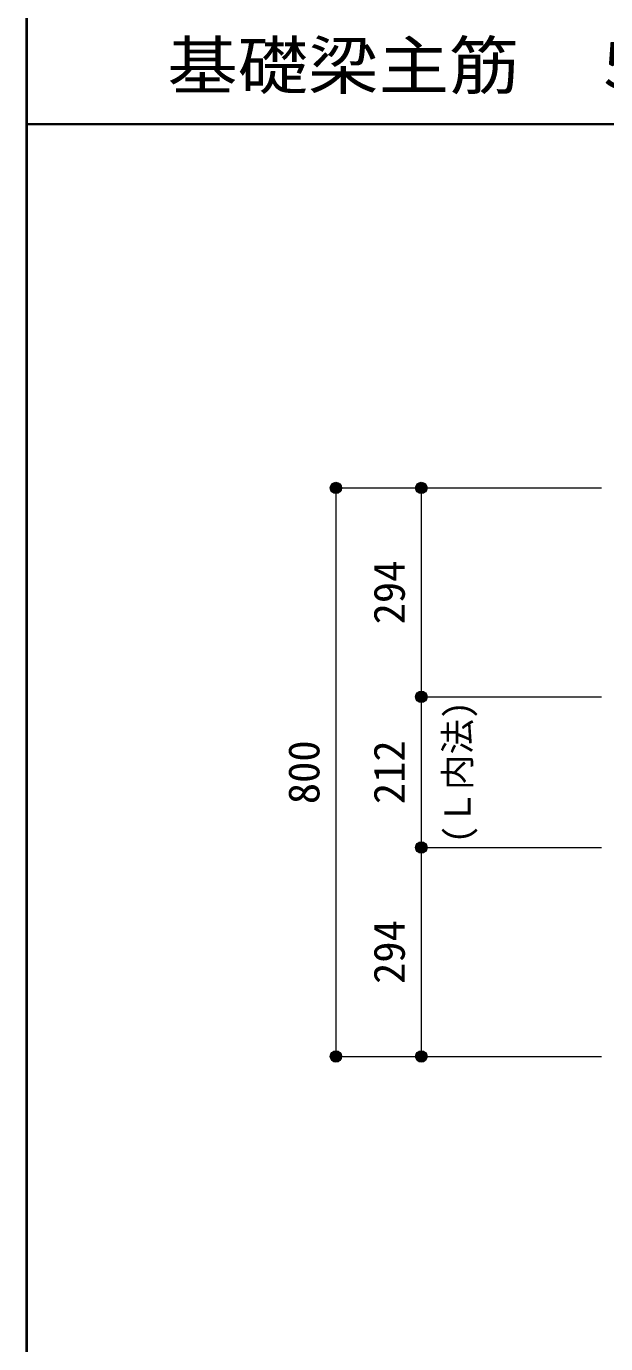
# Model space of a CAD drawing. Units: millimetres at full size, sheet at 1:20. Extents: x -3982 to 3969, y -2797 to 2801.
# Drawn here: x -3982 to -3168, y -1864 to -10 of the extents above; entities that cross this region are included whole.
import ezdxf
from ezdxf.enums import TextEntityAlignment as Align

# ---------------------------------------------------------------- set-up
doc = ezdxf.new("R2010")
doc.units = ezdxf.units.MM
doc.header["$LTSCALE"] = 20
doc.header["$PDMODE"] = 32
doc.header["$PDSIZE"] = 12
for name, color, linetype, lineweight in [('6-7_文字', 7, 'Continuous', 18), ('6-D_寸法', 4, 'Continuous', 9), ('F-0_枠', 6, 'Continuous', 40)]:
    doc.layers.add(name, color=color, linetype=linetype, lineweight=lineweight)
doc.styles.add('ＭＳ ゴシック', font='')
doc.styles.get('ＭＳ ゴシック').set_extended_font_data('MS Gothic')

msp = doc.modelspace()

# ---------------------------------------------------------------- linework, layer by layer
at = {"layer": '6-D_寸法'}
for p, q in [((-3546.89, -659.67), (-3426.89, -659.67)), ((-3546.89, -659.67), (-3546.89, -1459.67)), ((-3426.89, -659.67), (-3173.87, -659.67)), ((-3426.89, -659.67), (-3426.89, -953.67)), ((-3426.89, -953.67), (-3173.87, -953.67)), ((-3426.89, -953.67), (-3426.89, -1165.67)), ((-3426.89, -1165.67), (-3173.87, -1165.67)), ((-3426.89, -1165.67), (-3426.89, -1459.67))]:
    msp.add_line(p, q, dxfattribs=at)
msp.add_lwpolyline([(-3546.89, -1459.67), (-3426.89, -1459.67), (-3173.87, -1459.67)], dxfattribs=at)
for centre, radius in [((-3546.89, -659.67), 8), ((-3546.89, -659.67), 7.2), ((-3546.89, -659.67), 6.4), ((-3546.89, -659.67), 5.6), ((-3546.89, -659.67), 4.8), ((-3546.89, -659.67), 4), ((-3546.89, -659.67), 3.2), ((-3546.89, -659.67), 2.4), ((-3546.89, -659.67), 1.6), ((-3546.89, -659.67), 0.8), ((-3426.89, -659.67), 8), ((-3426.89, -659.67), 7.2), ((-3426.89, -659.67), 6.4), ((-3426.89, -659.67), 5.6), ((-3426.89, -659.67), 4.8), ((-3426.89, -659.67), 4), ((-3426.89, -659.67), 3.2), ((-3426.89, -659.67), 2.4), ((-3426.89, -659.67), 1.6), ((-3426.89, -659.67), 0.8), ((-3426.89, -953.67), 8), ((-3426.89, -953.67), 7.2), ((-3426.89, -953.67), 6.4), ((-3426.89, -953.67), 5.6), ((-3426.89, -953.67), 4.8), ((-3426.89, -953.67), 4), ((-3426.89, -953.67), 3.2), ((-3426.89, -953.67), 2.4), ((-3426.89, -953.67), 1.6), ((-3426.89, -953.67), 0.8), ((-3426.89, -1165.67), 8), ((-3426.89, -1165.67), 7.2), ((-3426.89, -1165.67), 6.4), ((-3426.89, -1165.67), 5.6), ((-3426.89, -1165.67), 4.8), ((-3426.89, -1165.67), 4), ((-3426.89, -1165.67), 3.2), ((-3426.89, -1165.67), 2.4), ((-3426.89, -1165.67), 1.6), ((-3426.89, -1165.67), 0.8), ((-3546.89, -1459.67), 8), ((-3546.89, -1459.67), 7.2), ((-3546.89, -1459.67), 6.4), ((-3546.89, -1459.67), 5.6), ((-3546.89, -1459.67), 4.8), ((-3546.89, -1459.67), 4), ((-3546.89, -1459.67), 3.2), ((-3546.89, -1459.67), 2.4), ((-3546.89, -1459.67), 1.6), ((-3546.89, -1459.67), 0.8), ((-3426.89, -1459.67), 8), ((-3426.89, -1459.67), 7.2), ((-3426.89, -1459.67), 6.4), ((-3426.89, -1459.67), 5.6), ((-3426.89, -1459.67), 4.8), ((-3426.89, -1459.67), 4), ((-3426.89, -1459.67), 3.2), ((-3426.89, -1459.67), 2.4), ((-3426.89, -1459.67), 1.6), ((-3426.89, -1459.67), 0.8)]:
    msp.add_circle(centre, radius, dxfattribs=at)
at = {"layer": '6-D_寸法', "color": 7}
for p in [(-3546.89, -659.67), (-3426.89, -659.67), (-3426.89, -953.67), (-3426.89, -1165.67), (-3546.89, -1459.67), (-3426.89, -1459.67)]:
    msp.add_point(p, dxfattribs=at)
at = {"layer": 'F-0_枠'}
msp.add_line((-3981.92, 2800.77), (-3981.92, -2796.83), dxfattribs=at)
at = {"layer": 'F-0_枠', "color": 2, "lineweight": 35}
msp.add_line((-3981.92, -148.03), (2482.4, -148.03), dxfattribs=at)

# ---------------------------------------------------------------- texts
at = {"layer": '6-7_文字', "color": 2, "style": 'ＭＳ ゴシック', "width": 1.1}
msp.add_text('\u3000\u3000基礎梁主筋\u3000５本タイプ', height=65.98, dxfattribs=at).set_placement((-3981.92, -118.03), align=Align.BOTTOM_LEFT)
at = {"layer": '6-D_寸法', "style": 'ＭＳ ゴシック'}
for s, height, p in [('294', 43.99, (-3436.89, -851.67)), ('(Ｌ内法)', 36.66, (-3346.68, -1159.67)), ('800', 43.99, (-3556.89, -1104.67)), ('212', 43.99, (-3436.89, -1104.67)), ('294', 43.99, (-3436.89, -1357.67))]:
    msp.add_text(s, height=height, rotation=90, dxfattribs=at).set_placement(p, align=Align.BOTTOM_LEFT)

doc.saveas('drawing.dxf')
